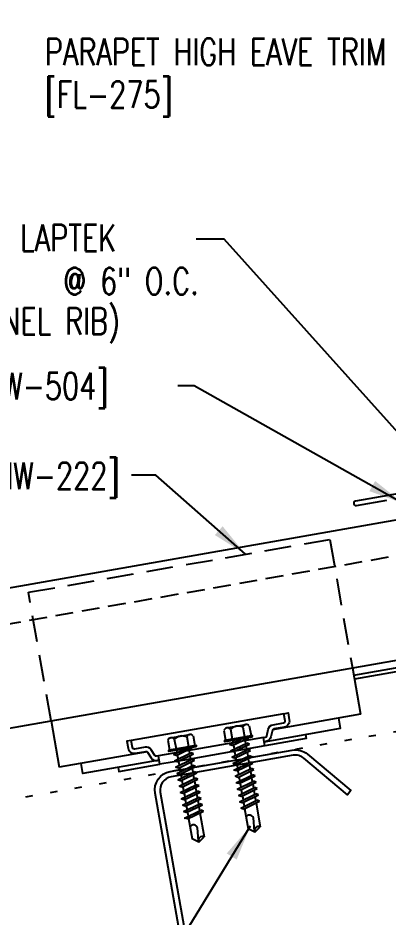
# Model space of a CAD drawing. Header units: inches. Extents: x -3 to 187, y 8 to 95.
# Drawn here: x 8.05 to 13.25, y 15.66 to 28.31 of the extents above; entities that cross this region are included whole.
import ezdxf
from ezdxf.enums import TextEntityAlignment as Align

# ---------------------------------------------------------------- set-up
doc = ezdxf.new("R2010")
doc.units = ezdxf.units.IN
doc.header["$MEASUREMENT"] = 0
doc.linetypes.add('DOT', pattern=[0.25, 0, -0.25])
doc.linetypes.add('HIDDEN2', pattern=[0.1875, 0.125, -0.0625])
for name, color, linetype in [('clip', 5, 'Continuous'), ('DIM', 2, 'Continuous'), ('FASTENER', 9, 'Continuous'), ('PANEL', 11, 'Continuous'), ('STLA', 10, 'Continuous'), ('TEXT', 2, 'Continuous'), ('TRIM', 6, 'Continuous')]:
    doc.layers.add(name, color=color, linetype=linetype)
doc.styles.add('TEXT', font='SIMPLEX', dxfattribs={"width": 0.75, "height": 6})
doc.styles.add('TEXT1', font='ROMANS.shx', dxfattribs={"width": 0.75, "height": 0.375})
doc.dimstyles.new('DETAIL', dxfattribs={"dimscale": 4, "dimtxt": 0.375, "dimasz": 0.0625, "dimexe": 0.0625, "dimexo": 0.125, "dimgap": 0.0625, "dimtad": 1, "dimdec": 4, "dimzin": 3, "dimdsep": 46, "dimlunit": 4, "dimtxsty": 'TEXT1', "dimblk": 'ARCHTICK', "dimcen": 0.0625, "dimclrd": 7, "dimclre": 7, "dimclrt": 2, "dimadec": 0, "dimazin": 0, "dimtfac": 0.59375, "dimtdec": 4, "dimtmove": 0, "dimatfit": 3, "dimfxl": 0, "dimfrac": 2, "dimtolj": 1, "dimtzin": 3, "dimarcsym": 0})
doc.dimstyles.new('DETAIL$7', dxfattribs={"dimscale": 4, "dimtxt": 6, "dimasz": 0.125, "dimexe": 0.0625, "dimexo": 0.125, "dimgap": 0.0625, "dimtad": 1, "dimdec": 5, "dimzin": 3, "dimdsep": 46, "dimlunit": 4, "dimtxsty": 'TEXT', "dimblk": 'ARCHTICK', "dimcen": 0.0625, "dimclrd": 7, "dimclre": 7, "dimclrt": 2, "dimadec": 0, "dimazin": 0, "dimtfac": 0.666667, "dimtdec": 5, "dimtmove": 0, "dimatfit": 3, "dimfxl": 0, "dimfrac": 2, "dimtolj": 1, "dimtzin": 3, "dimarcsym": 0})

# ---------------------------------------------------------------- blocks, each defined once
blk = doc.blocks.new('_ArchTick')
at = {"color": 0, "linetype": 'ByBlock', "const_width": 0.15}
blk.add_lwpolyline([(-0.5, -0.5), (0.5, 0.5)], dxfattribs=at)
blk = doc.blocks.new('*D18')
at = {"layer": 'DEFPOINTS', "color": 0}
for p in [(16.626, 19.849), (11.291, 10.391), (18.523, 9.091)]:
    blk.add_point(p, dxfattribs=at)
at = {"layer": 'DIM', "color": 7, "lineweight": -2}
for p, q in [((16.713, 19.356), (18.567, 8.845)), ((11.377, 9.898), (11.774, 7.647)), ((11.731, 7.894), (18.523, 9.091))]:
    blk.add_line(p, q, dxfattribs=at)
at = {"layer": 'DIM', "color": 7, "lineweight": -2, "xscale": 0.25, "yscale": 0.25, "zscale": 0.25}
for p, rotation in [((18.523, 9.091), 9.99999999999999), ((11.731, 7.894), 190)]:
    blk.add_blockref('_ArchTick', p, dxfattribs=dict(at, rotation=rotation))
at = {"layer": 'DIM', "color": 2, "insert": (15.045, 8.959), "char_height": 0.375, "attachment_point": 5, "rotation": 10, "style": 'TEXT1'}
blk.add_mtext('\\A1;7"', dxfattribs=at)
blk = doc.blocks.new('FD-F4')
at = {"layer": 'TEXT', "style": 'TEXT1', "width": 0.75}
for s, p in [('1/4-14 x 7/8 LONG-LIFE LAPTEK', (0.0047, -0.0408)), ('W/WASHER [FASTENER #4]', (0.0047, -0.1926))]:
    blk.add_text(s, height=0.09375, dxfattribs=at).set_placement(p)
blk.add_attdef('(QUANTITY)', (1.4847, -0.1926), '', height=0.0938, dxfattribs=at)
at = {"layer": 'TEXT', "style": 'TEXT1', "flags": 1}
for tag, p in [('Color', (0.0624, -0.4349)), ('Calc', (0.0624, -0.4349)), ('Opt1', (0.0624, -0.4349)), ('Opt2', (0.0624, -0.4349)), ('Opt3', (0.0624, -0.4349)), ('Description', (0.0624, -0.4349)), ('Multiple', (0.0624, -0.4349)), ('Part', (0.0624, -0.4349)), ('Spare1', (0.0624, -0.6224)), ('Spare2', (0.0624, -0.6224)), ('Spare3', (0.0624, -0.6224)), ('Spare4', (0.0624, -0.6224)), ('Spare5', (0.0624, -0.6224)), ('Spare6', (0.0624, -0.6224)), ('Spare7', (0.0624, -0.6224)), ('Spare8', (0.0624, -0.6224)), ('Spare9', (0.0624, -0.6224)), ('Spare10', (0.0624, -0.6224))]:
    blk.add_attdef(tag, p, '', height=0.0938, dxfattribs=at)
blk = doc.blocks.new('sd21')
at = {"layer": 'FASTENER'}
for p, q in [((-0.181, 0.194), (-0.181, 0.055)), ((-0.135, 0.22), (0.135, 0.22)), ((-0.089, 0.194), (-0.089, 0.055)), ((0.089, 0.194), (0.089, 0.055)), ((0.181, 0.194), (0.181, 0.055)), ((-0.193, 0.055), (0.193, 0.055)), ((-0.193, 0.037), (0.193, 0.037)), ((-0.181, 0.055), (0.181, 0.055)), ((-0.139, -0.016), (0.046, 0.037)), ((-0.104, -0.036), (0.139, 0.033)), ((-0.086, 0.037), (0.086, 0.037)), ((-0.086, 0.037), (-0.086, -0.001)), ((0.086, 0.037), (0.133, 0.037)), ((0.086, 0.018), (0.086, -0.042)), ((0.139, 0.033), (0.133, 0.037)), ((-0.104, -0.036), (-0.139, -0.016)), ((-0.139, -0.107), (0.104, -0.038)), ((-0.104, -0.127), (-0.139, -0.107)), ((-0.104, -0.127), (0.139, -0.058)), ((-0.086, -0.031), (-0.086, -0.092)), ((-0.086, -0.122), (-0.086, -0.183)), ((0.086, -0.073), (0.086, -0.133)), ((0.139, -0.058), (0.104, -0.038)), ((-0.139, -0.198), (0.104, -0.128)), ((-0.104, -0.218), (-0.139, -0.198)), ((-0.139, -0.289), (0.104, -0.219)), ((-0.104, -0.218), (0.139, -0.149)), ((-0.104, -0.309), (0.139, -0.239)), ((-0.086, -0.213), (-0.086, -0.274)), ((0.086, -0.164), (0.086, -0.224)), ((0.139, -0.149), (0.104, -0.128)), ((0.139, -0.239), (0.104, -0.219)), ((-0.104, -0.309), (-0.139, -0.289)), ((-0.139, -0.38), (0.104, -0.31)), ((-0.104, -0.4), (0.139, -0.33)), ((-0.086, -0.304), (-0.086, -0.364)), ((0.086, -0.255), (0.086, -0.315)), ((0.086, -0.345), (0.086, -0.406)), ((0.139, -0.33), (0.104, -0.31)), ((-0.104, -0.4), (-0.139, -0.38)), ((-0.139, -0.47), (0.104, -0.401)), ((-0.104, -0.491), (-0.139, -0.47)), ((-0.139, -0.561), (0.104, -0.492)), ((-0.104, -0.491), (0.139, -0.421)), ((-0.086, -0.395), (-0.086, -0.455)), ((-0.086, -0.486), (-0.086, -0.546)), ((0.086, -0.436), (0.086, -0.497)), ((0.139, -0.421), (0.104, -0.401)), ((0.139, -0.512), (0.104, -0.492)), ((-0.104, -0.581), (-0.139, -0.561)), ((-0.139, -0.652), (0.104, -0.583)), ((-0.104, -0.581), (0.139, -0.512)), ((-0.104, -0.672), (0.139, -0.603)), ((-0.086, -0.577), (-0.086, -0.637)), ((0.086, -0.527), (0.086, -0.588)), ((0.086, -0.618), (0.086, -0.679)), ((0.139, -0.603), (0.104, -0.583)), ((-0.104, -0.672), (-0.139, -0.652)), ((-0.139, -0.743), (0.104, -0.674)), ((-0.104, -0.763), (-0.139, -0.743)), ((-0.104, -0.763), (0.139, -0.694)), ((-0.086, -0.667), (-0.086, -0.728)), ((-0.086, -0.758), (-0.086, -0.819)), ((0.086, -0.709), (0.086, -0.77)), ((0.139, -0.694), (0.104, -0.674)), ((-0.139, -0.834), (0.104, -0.765)), ((-0.104, -0.854), (-0.139, -0.834)), ((-0.139, -0.925), (0.104, -0.856)), ((-0.104, -0.854), (0.139, -0.785)), ((-0.104, -0.945), (0.139, -0.876)), ((-0.086, -0.849), (-0.086, -0.91)), ((0.086, -0.8), (0.086, -0.861)), ((0.139, -0.785), (0.104, -0.765)), ((0.139, -0.876), (0.104, -0.856)), ((-0.104, -0.945), (-0.139, -0.925)), ((-0.086, -0.94), (-0.086, -1.232)), ((0.086, -0.891), (0.086, -1.232)), ((-0.002, -1.277), (0.014, -1.091)), ((0, -1.293), (-0.086, -1.232)), ((0, -1.293), (0.086, -1.232))]:
    blk.add_line(p, q, dxfattribs=at)
for centre, radius, start, end in [((-0.135, 0.168), 0.0527, 29.8754, 150.1246), ((0, 0.056), 0.164, 56.9974, 123.0026), ((0.135, 0.168), 0.0527, 29.8754, 150.1246), ((-0.193, 0.046), 0.00894, 90, 270), ((0.193, 0.046), 0.00894, 270, 90), ((-0.046, -1.102), 0.0615, 11.1445, 130.906), ((0.054, -1.278), 0.0563, 55.4585, 194.8454)]:
    blk.add_arc(centre, radius, start, end, dxfattribs=at)
blk = doc.blocks.new('A$C612A22A5')
at = {"layer": 'clip'}
for points in [[(-1.376, 0.083), (-1.376, 0.023), (-0.789, 0.023), (-0.789, 0.143), (-0.814, 0.143, -0.303371), (-0.838, 0.159), (-0.873, 0.244, 0.30332), (-0.953, 0.297), (-1.103, 0.297, -0.41421), (-1.129, 0.323), (-1.129, 0.423), (-1.189, 0.423), (-1.189, 0.323, 0.414221), (-1.103, 0.237), (-0.953, 0.237, -0.303367), (-0.929, 0.221), (-0.894, 0.136, 0.30332), (-0.814, 0.083), (-0.789, 0.083), (-1.876, 0.083), (-1.876, 0.227)], [(1.299, 0.083), (1.299, 0.023), (0.711, 0.023), (0.711, 0.143), (0.736, 0.143, 0.303371), (0.76, 0.159), (0.795, 0.244, -0.30332), (0.875, 0.297), (1.025, 0.297, 0.41421), (1.051, 0.323), (1.051, 0.423), (1.111, 0.423), (1.111, 0.323, -0.414221), (1.025, 0.237), (0.875, 0.237, 0.303367), (0.851, 0.221), (0.816, 0.136, -0.30332), (0.736, 0.083), (0.711, 0.083), (1.799, 0.083), (1.799, 0.227)]]:
    blk.add_lwpolyline(points, format="xyb", dxfattribs=at)
for points in [[(1.051, 0.423), (-1.129, 0.423)], [(0.711, 0.143), (-0.789, 0.143)], [(-0.439, 0.023), (-0.789, 0.023)], [(0.361, 0.023), (-0.439, 0.023)], [(0.711, 0.023), (0.361, 0.023)]]:
    blk.add_lwpolyline(points, dxfattribs=at)

msp = doc.modelspace()

# ---------------------------------------------------------------- linework, layer by layer
at = {"layer": 'clip', "linetype": 'HIDDEN2', "ltscale": 3}
for p, q in [((8.19929, 20.22953), (12.43439, 20.97382)), ((12.43436, 20.97381), (12.75181, 19.16743)), ((8.51677, 18.42283), (8.19926, 20.22952))]:
    msp.add_line(p, q, dxfattribs=at)
at = {"layer": 'clip'}
for p, q in [((12.75181, 19.16743), (12.86718, 18.51276)), ((12.86703, 18.51273), (11.62979, 18.2953)), ((8.51677, 18.42283), (8.63208, 17.76847)), ((9.86918, 17.98588), (8.63194, 17.76844))]:
    msp.add_line(p, q, dxfattribs=at)
at = {"layer": 'DIM', "linetype": 'DOT'}
msp.add_line((18.94258, 19.25045), (-0.57145, 15.80959), dxfattribs=at)
at = {"layer": 'PANEL', "color": 8, "linetype": 'HIDDEN2', "ltscale": 2}
msp.add_line((-1.01899, 18.21026), (16.3748, 21.27535), dxfattribs=at)
at = {"layer": 'PANEL'}
msp.add_lwpolyline([(-0.71692, 16.79937), (16.62649, 19.84868), (16.28961, 21.7592), (-1.08189, 18.70468)], dxfattribs=at)
at = {"layer": 'STLA'}
msp.add_lwpolyline([(12.77111, 19.06401), (17.00274, 19.81016, -0.19891237), (17.18753, 19.76919), (17.52355, 19.51076, 0.19891237), (17.66365, 19.4797), (18.07013, 19.55138), (18.08051, 19.49249), (17.67404, 19.42081, -0.19891237), (17.48925, 19.46178), (17.15323, 19.72021, 0.19891237), (17.01313, 19.75127), (12.78149, 19.00512)], format="xyb", dxfattribs=at)
msp.add_lwpolyline([(8.39976, 10.03244), (9.01086, 9.51966, 0.22169466), (9.16394, 9.47865), (11.12423, 9.8243, 0.41421356), (11.27633, 10.04151), (10.62726, 13.72252), (9.9782, 17.40354, -0.41421356), (10.19089, 17.70729), (11.90498, 18.00953, -0.22169466), (12.11905, 17.95217), (12.73015, 17.43939), (12.68213, 17.38217), (12.07103, 17.89494, 0.22169466), (11.91795, 17.93596), (10.20386, 17.63372, 0.41421356), (10.05177, 17.41651), (10.70083, 13.7355), (11.34989, 10.05448, -0.41421356), (11.13721, 9.75073), (9.17691, 9.40508, -0.22169466), (8.96284, 9.46244), (8.35174, 9.97521)], format="xyb", close=True, dxfattribs=at)
at = {"layer": 'TRIM'}
msp.add_lwpolyline([(18.81406, 28.22006), (18.81406, 23.47006), (15.94647, 22.96442), (15.2295, 21.94048), (12.79826, 21.51179, 1), (12.80911, 21.45024), (13.23561, 21.52544)], format="xyb", dxfattribs=at)

# ---------------------------------------------------------------- block references
at = {"layer": 'clip', "color": 54, "rotation": 9.967567134442449}
msp.add_blockref('A$C612A22A5', (10.82722, 17.92325), dxfattribs=at)
at = {"layer": 'FASTENER', "rotation": 9.999999999999972}
for p in [(11.15864, 18.12777), (10.37051, 17.98926)]:
    msp.add_blockref('sd21', p, dxfattribs=at)
at = {"layer": 'TEXT', "xscale": 4, "yscale": 4, "zscale": 4}
msp.add_blockref('FD-F4', (2.74798, 25.19015), dxfattribs=at).add_auto_attribs({'(QUANTITY)': '@ 6" O.C.'})

# ---------------------------------------------------------------- texts
at = {"layer": 'TEXT', "style": 'TEXT1', "width": 0.75}
for s, p in [('PARAPET HIGH EAVE TRIM', (8.42969, 27.64634)), ('[FL-275]', (8.42969, 27.04634)), ('(DO NOT INSTALL THRU PANEL RIB)', (2.76964, 23.85821)), ('TRI-BEAD TAPE SEALER [HW-504]', (2.74069, 22.94362))]:
    msp.add_text(s, height=0.375, dxfattribs=at).set_placement(p)
msp.add_text('HIGH FLOATING CLIP [HW-222]', height=0.375, dxfattribs=at).set_placement((9.47774, 21.68271), align=Align.RIGHT)

# ---------------------------------------------------------------- dimensions: what is measured, and where the dimension line sits
at = {"layer": 'DIM'}
dim = msp.add_linear_dim(base=(18.52329, 9.09135), p1=(11.29067, 10.39057), p2=(16.62649, 19.84868), angle=10, text='7"', dimstyle='DETAIL', dxfattribs=at)
dim.commit()
dim.dimension.update_dxf_attribs({"geometry": '*D18', "text_midpoint": (15.04494, 8.95854)})

# ---------------------------------------------------------------- leaders
for points in [[(17.42646, 27.2986), (16.34706, 28.62158), (12.04953, 28.62158)], [(11.24791, 20.7653), (9.99052, 21.87793), (9.64724, 21.87793)]]:
    msp.add_leader(points, dimstyle='DETAIL$7')
at = {"layer": 'TEXT'}
for points in [[(13.79046, 22.0295), (10.94856, 25.19667), (10.5555, 25.19667)], [(13.46741, 21.47894), (10.52951, 23.13359), (10.29634, 23.13359)], [(11.31739, 16.93886), (10.12493, 14.99592), (9.87758, 14.99592)]]:
    msp.add_leader(points, dimstyle='DETAIL$7', dxfattribs=at)

doc.saveas('drawing.dxf')
